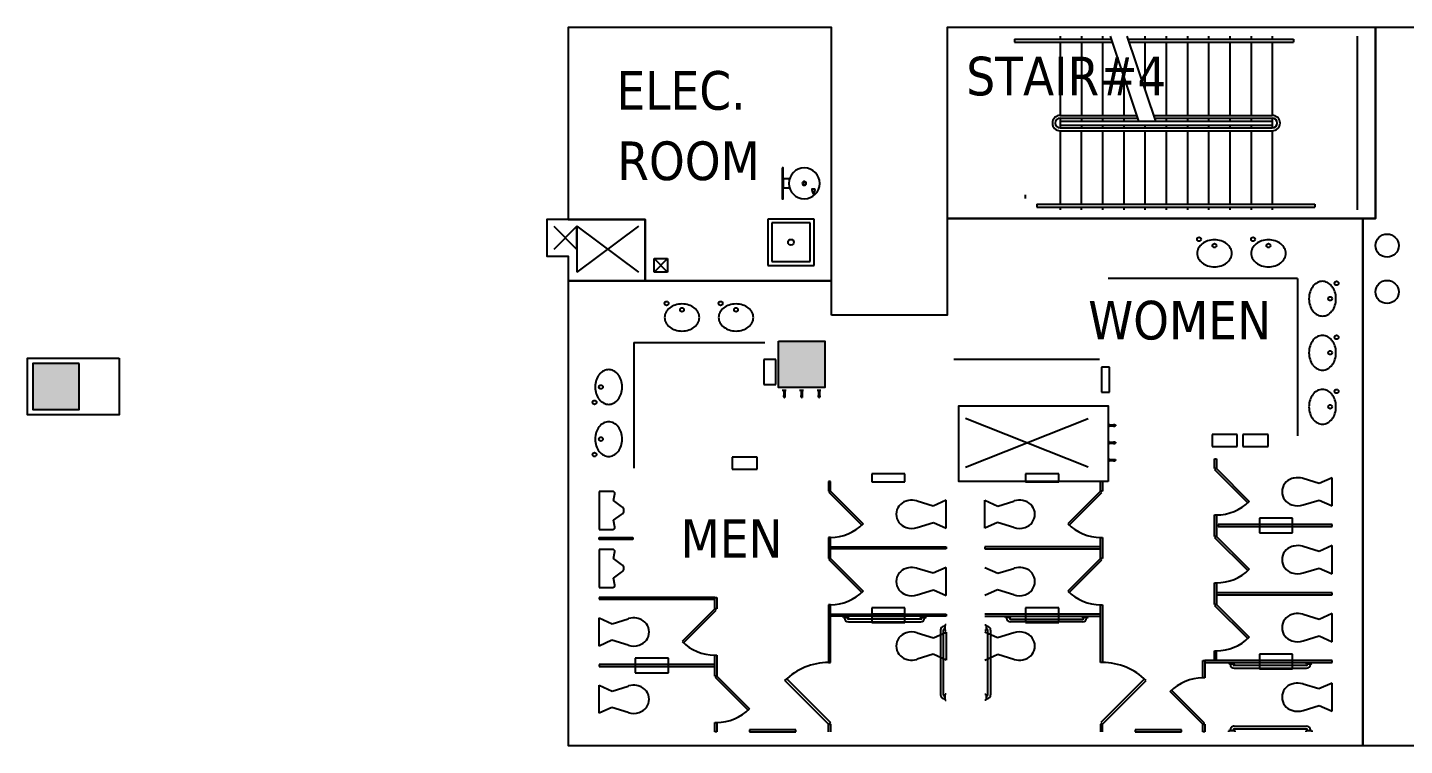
# Model space of a CAD drawing. Header units: inches. Extents: x -71 to 4528, y -885 to 4524.
# Drawn here: x 765 to 1479, y 594 to 966 of the extents above; entities that cross this region are included whole.
import ezdxf

# ---------------------------------------------------------------- set-up
doc = ezdxf.new("R2010")
doc.units = ezdxf.units.IN
doc.header["$LTSCALE"] = 96
doc.header["$MEASUREMENT"] = 0
for name, color, linetype in [('A-Anno-Bldg', 7, 'Continuous'), ('A-Bldg-Patt', 5, 'Continuous'), ('A-Cols-Bldg', 235, 'Continuous'), ('A-Flor-Case-Exst', 235, 'Continuous'), ('A-Flor-Eqpm', 94, 'Continuous'), ('A-Flor-Pfix-Exst', 43, 'Continuous'), ('A-Flor-Strs-Exst', 53, 'Continuous'), ('A-Wall-Exst', 3, 'Continuous')]:
    doc.layers.add(name, color=color, linetype=linetype)
doc.layers.add('Viewport', color=14, linetype='Continuous', plot=False)
doc.styles.add('Propidex', font='tahoma.ttf', dxfattribs={"height": 12})

# ---------------------------------------------------------------- blocks, each defined once
blk = doc.blocks.new('EWC2')
blk.add_lwpolyline([(0, -8), (0, 8), (0.38, 8), (0.38, -8)], close=True)
for points in [[(0.38, -2.31), (0.38, 2.31), (3.72, 2.31)], [(3.72, -2.31), (0.38, -2.31)]]:
    blk.add_lwpolyline(points)
blk.add_lwpolyline([(16.62, 4.75), (16.97, 3.15, -0.477483), (16.85, 3), (15.4, 3, -0.477483), (15.28, 3.15), (15.62, 4.75)], format="xyb")
for radius in [8, 1, 0.75]:
    blk.add_circle((11.38, 0), radius)
blk.add_arc((16.12, 4.75), 0.5, 0, 360)

msp = doc.modelspace()

# ---------------------------------------------------------------- hatches: boundary and pattern name
at = {"layer": 'A-Bldg-Patt'}
for points in [[(1154.5, 803.5), (1178.5, 803.5), (1178.5, 779.5), (1154.5, 779.5)], [(792, 792), (768, 792), (768, 768), (792, 768)]]:
    msp.add_hatch(color=256, dxfattribs=at).paths.add_polyline_path(points)

# ---------------------------------------------------------------- linework, layer by layer
for p, q in [((1037.99, 863), (1049.99, 851)), ((1049.99, 863), (1037.99, 851)), ((1049.99, 863), (1049.99, 839.25)), ((1081.99, 863), (1049.99, 839.25)), ((1049.99, 863), (1081.99, 839.25)), ((1049.99, 851), (1049.99, 863)), ((1089.99, 846.25), (1096.99, 846.25)), ((1089.99, 839.25), (1089.99, 846.25)), ((1096.99, 846.25), (1089.99, 839.25)), ((1089.99, 846.25), (1096.99, 839.25)), ((1096.99, 846.25), (1096.99, 839.25)), ((1096.99, 839.25), (1089.99, 839.25)), ((1314.99, 738.25), (1251.49, 763.5)), ((1251.49, 738.25), (1314.99, 763.5))]:
    msp.add_line(p, q, dxfattribs=at)
for centre in [(1470, 853), (1470, 829)]:
    msp.add_circle(centre, 6, dxfattribs=at)
at = {"layer": 'A-Cols-Bldg'}
for points in [[(1154.5, 803.5), (1178.5, 803.5), (1178.5, 779.5), (1154.5, 779.5)], [(792, 792), (768, 792), (768, 768), (792, 768)]]:
    msp.add_lwpolyline(points, close=True, dxfattribs=at)
at = {"layer": 'A-Flor-Case-Exst'}
for p, q in [((1423.49, 836), (1325.49, 836)), ((1423.49, 836), (1423.49, 754.5)), ((1079.49, 802.75), (1147.5, 802.75)), ((1079.49, 802.75), (1079.49, 737.75)), ((1320.99, 794), (1245.49, 794))]:
    msp.add_line(p, q, dxfattribs=at)
at = {"layer": 'A-Flor-Pfix-Exst'}
for p, q in [((1172.99, 866.75), (1148.99, 866.75)), ((1148.99, 866.75), (1148.99, 842.75)), ((1170.99, 864.75), (1150.99, 864.75)), ((1150.99, 864.75), (1150.99, 844.75)), ((1170.99, 844.75), (1170.99, 864.75)), ((1172.99, 842.75), (1172.99, 866.75)), ((1148.99, 842.75), (1172.99, 842.75)), ((1150.99, 844.75), (1170.99, 844.75)), ((1153.13, 794), (1146.94, 794)), ((1146.94, 794), (1146.94, 781)), ((1153.13, 781), (1153.13, 794)), ((1326.05, 790), (1321.87, 790)), ((1321.87, 790), (1321.87, 777)), ((1326.05, 777), (1326.05, 790)), ((1146.94, 781), (1153.13, 781)), ((1156.49, 777.88), (1156.49, 778)), ((1158.49, 777.88), (1158.49, 778)), ((1165.49, 777.88), (1165.49, 778)), ((1167.49, 777.88), (1167.49, 778)), ((1174.49, 777.88), (1174.49, 778)), ((1176.49, 777.88), (1176.49, 778)), ((1158.49, 777.88), (1156.49, 777.88)), ((1157.12, 775.25), (1157.24, 775.38)), ((1157.12, 775.25), (1157.12, 774.65)), ((1157.87, 775.25), (1157.12, 775.25)), ((1157.87, 774.65), (1157.12, 774.65)), ((1157.24, 777.88), (1157.24, 775.38)), ((1157.24, 774.65), (1157.24, 774.31)), ((1157.24, 774.31), (1157.3, 774.25)), ((1157.74, 774.31), (1157.24, 774.31)), ((1157.68, 774.25), (1157.3, 774.25)), ((1157.68, 774.25), (1157.74, 774.31)), ((1157.74, 777.88), (1157.74, 775.38)), ((1157.87, 775.25), (1157.74, 775.38)), ((1157.74, 774.65), (1157.74, 774.31)), ((1157.87, 775.25), (1157.87, 774.65)), ((1167.49, 777.88), (1165.49, 777.88)), ((1166.12, 775.25), (1166.24, 775.38)), ((1166.12, 775.25), (1166.12, 774.65)), ((1166.87, 775.25), (1166.12, 775.25)), ((1166.87, 774.65), (1166.12, 774.65)), ((1166.24, 777.88), (1166.24, 775.38)), ((1166.24, 774.65), (1166.24, 774.31)), ((1166.24, 774.31), (1166.3, 774.25)), ((1166.74, 774.31), (1166.24, 774.31)), ((1166.68, 774.25), (1166.3, 774.25)), ((1166.68, 774.25), (1166.74, 774.31)), ((1166.74, 777.88), (1166.74, 775.38)), ((1166.87, 775.25), (1166.74, 775.38)), ((1166.74, 774.65), (1166.74, 774.31)), ((1166.87, 775.25), (1166.87, 774.65)), ((1176.49, 777.88), (1174.49, 777.88)), ((1175.12, 775.25), (1175.24, 775.38)), ((1175.12, 775.25), (1175.12, 774.65)), ((1175.87, 775.25), (1175.12, 775.25)), ((1175.87, 774.65), (1175.12, 774.65)), ((1175.24, 777.88), (1175.24, 775.38)), ((1175.24, 774.65), (1175.24, 774.31)), ((1175.24, 774.31), (1175.3, 774.25)), ((1175.74, 774.31), (1175.24, 774.31)), ((1175.68, 774.25), (1175.3, 774.25)), ((1175.68, 774.25), (1175.74, 774.31)), ((1175.74, 777.88), (1175.74, 775.38)), ((1175.87, 775.25), (1175.74, 775.38)), ((1175.74, 774.65), (1175.74, 774.31)), ((1175.87, 775.25), (1175.87, 774.65)), ((1321.87, 777), (1326.05, 777)), ((1325.62, 760.88), (1325.49, 760.88)), ((1325.62, 758.88), (1325.49, 758.88)), ((1325.62, 760.88), (1325.62, 758.88)), ((1325.62, 760.12), (1328.12, 760.12)), ((1325.62, 759.62), (1328.12, 759.62)), ((1328.24, 760.25), (1328.12, 760.12)), ((1328.24, 759.5), (1328.12, 759.62)), ((1328.24, 760.25), (1328.85, 760.25)), ((1328.24, 760.25), (1328.24, 759.5)), ((1328.24, 759.5), (1328.85, 759.5)), ((1328.85, 760.25), (1328.85, 759.5)), ((1328.85, 760.12), (1329.18, 760.12)), ((1328.85, 759.62), (1329.18, 759.62)), ((1329.24, 760.06), (1329.18, 760.12)), ((1329.18, 760.12), (1329.18, 759.62)), ((1329.18, 759.62), (1329.24, 759.69)), ((1329.24, 760.06), (1329.24, 759.69)), ((1325.62, 751.88), (1325.49, 751.88)), ((1325.62, 749.88), (1325.49, 749.88)), ((1325.62, 751.88), (1325.62, 749.88)), ((1325.62, 751.12), (1328.12, 751.12)), ((1325.62, 750.62), (1328.12, 750.62)), ((1328.24, 751.25), (1328.12, 751.12)), ((1328.24, 750.5), (1328.12, 750.62)), ((1328.24, 751.25), (1328.85, 751.25)), ((1328.24, 751.25), (1328.24, 750.5)), ((1328.24, 750.5), (1328.85, 750.5)), ((1328.85, 751.25), (1328.85, 750.5)), ((1328.85, 751.12), (1329.18, 751.12)), ((1328.85, 750.62), (1329.18, 750.62)), ((1329.24, 751.06), (1329.18, 751.12)), ((1329.18, 751.12), (1329.18, 750.62)), ((1329.18, 750.62), (1329.24, 750.69)), ((1329.24, 751.06), (1329.24, 750.69)), ((1379.28, 755.06), (1379.28, 748.88)), ((1392.28, 755.06), (1379.28, 755.06)), ((1392.28, 748.88), (1392.28, 755.06)), ((1395.28, 755.06), (1395.28, 748.88)), ((1408.28, 755.06), (1395.28, 755.06)), ((1408.28, 748.88), (1408.28, 755.06)), ((1130.49, 743.31), (1130.49, 737.12)), ((1143.49, 743.31), (1130.49, 743.31)), ((1143.49, 737.12), (1143.49, 743.31)), ((1325.62, 742.88), (1325.49, 742.88)), ((1325.62, 742.88), (1325.62, 740.88)), ((1379.28, 748.88), (1392.28, 748.88)), ((1380.49, 737.46), (1380.49, 742.5)), ((1380.49, 742.5), (1381.49, 742.5)), ((1381.49, 742.5), (1381.49, 737.46)), ((1395.28, 748.88), (1408.28, 748.88)), ((1130.49, 737.12), (1143.49, 737.12)), ((1325.62, 740.88), (1325.49, 740.88)), ((1325.62, 742.12), (1328.12, 742.12)), ((1325.62, 741.62), (1328.12, 741.62)), ((1328.24, 742.25), (1328.12, 742.12)), ((1328.24, 741.5), (1328.12, 741.62)), ((1328.24, 742.25), (1328.85, 742.25)), ((1328.24, 742.25), (1328.24, 741.5)), ((1328.24, 741.5), (1328.85, 741.5)), ((1328.85, 742.25), (1328.85, 741.5)), ((1328.85, 742.12), (1329.18, 742.12)), ((1328.85, 741.62), (1329.18, 741.62)), ((1329.24, 742.06), (1329.18, 742.12)), ((1329.18, 742.12), (1329.18, 741.62)), ((1329.18, 741.62), (1329.24, 741.69)), ((1329.24, 742.06), (1329.24, 741.69)), ((1381.49, 737.46), (1380.49, 737.46)), ((1380.78, 736.75), (1381.49, 737.46)), ((1397.75, 719.78), (1380.78, 736.75)), ((1381.49, 737.46), (1398.46, 720.49)), ((1181.49, 730.75), (1180.49, 730.75)), ((1180.49, 730.75), (1180.49, 725.81)), ((1181.49, 725.81), (1181.49, 730.75)), ((1220.01, 734.69), (1202.82, 734.69)), ((1202.82, 734.69), (1202.82, 730.56)), ((1202.82, 730.56), (1220.01, 730.56)), ((1220.01, 730.56), (1220.01, 734.69)), ((1299.79, 734.69), (1282.6, 734.69)), ((1282.6, 734.69), (1282.6, 730.56)), ((1282.6, 730.56), (1299.79, 730.56)), ((1299.79, 730.56), (1299.79, 734.69)), ((1321.49, 725.81), (1321.49, 730.75)), ((1322.49, 730.75), (1322.49, 725.81)), ((1434.7, 729.72), (1426.47, 732.3)), ((1441.49, 732.75), (1434.7, 729.72)), ((1441.49, 718.19), (1441.49, 732.75)), ((1068.57, 725.61), (1061.48, 725.61)), ((1061.48, 725.61), (1061.48, 705.92)), ((1068.99, 720.87), (1069.75, 724.42)), ((1180.49, 725.81), (1181.49, 725.81)), ((1180.78, 725.11), (1181.49, 725.81)), ((1197.76, 708.13), (1180.78, 725.11)), ((1181.49, 725.81), (1198.46, 708.84)), ((1241.49, 721.09), (1234.7, 718.07)), ((1241.49, 706.53), (1241.49, 721.09)), ((1261.49, 706.53), (1261.49, 721.09)), ((1261.49, 721.09), (1268.29, 718.07)), ((1321.49, 725.81), (1304.52, 708.84)), ((1305.23, 708.13), (1322.2, 725.11)), ((1322.49, 725.81), (1321.49, 725.81)), ((1322.2, 725.11), (1321.49, 725.81)), ((1426.47, 718.64), (1434.85, 721.15)), ((1434.85, 721.15), (1441.49, 718.19)), ((1073.08, 717.81), (1068.99, 720.87)), ((1234.7, 718.07), (1226.47, 720.64)), ((1268.29, 718.07), (1276.52, 720.64)), ((1398.46, 720.49), (1397.75, 719.78)), ((1068.99, 710.66), (1073.08, 713.72)), ((1069.75, 707.1), (1068.99, 710.66)), ((1198.46, 708.84), (1197.76, 708.13)), ((1226.47, 706.98), (1234.85, 709.49)), ((1234.85, 709.49), (1241.49, 706.53)), ((1268.13, 709.49), (1261.49, 706.53)), ((1276.52, 706.98), (1268.13, 709.49)), ((1304.52, 708.84), (1305.23, 708.13)), ((1380.49, 702.25), (1380.49, 713.46)), ((1380.49, 713.46), (1381.49, 713.46)), ((1381.49, 713.46), (1381.49, 702.25)), ((1441.49, 708.42), (1382.49, 708.42)), ((1382.49, 708.42), (1382.49, 707.42)), ((1382.49, 707.42), (1441.49, 707.42)), ((1421, 711.73), (1403.81, 711.73)), ((1403.81, 711.73), (1403.81, 707.42)), ((1421, 708.42), (1403.81, 708.42)), ((1403.81, 708.42), (1403.81, 704.1)), ((1403.81, 707.42), (1421, 707.42)), ((1421, 707.42), (1421, 711.73)), ((1421, 704.1), (1421, 708.42)), ((1441.49, 707.42), (1441.49, 708.42)), ((1061.48, 705.92), (1068.57, 705.92)), ((1061.49, 700.75), (1061.49, 701.75)), ((1061.49, 701.75), (1078.99, 701.75)), ((1078.99, 700.75), (1061.49, 700.75)), ((1078.99, 701.75), (1078.99, 700.75)), ((1181.49, 701.81), (1180.49, 701.81)), ((1180.49, 701.81), (1180.49, 690.94)), ((1181.49, 690.94), (1181.49, 701.81)), ((1321.49, 690.94), (1321.49, 701.81)), ((1321.49, 701.81), (1322.49, 701.81)), ((1322.49, 701.81), (1322.49, 690.94)), ((1381.49, 702.25), (1380.49, 702.25)), ((1380.78, 701.54), (1381.49, 702.25)), ((1397.75, 684.57), (1380.78, 701.54)), ((1381.49, 702.25), (1398.46, 685.28)), ((1403.81, 704.1), (1421, 704.1)), ((1068.57, 695.61), (1061.48, 695.61)), ((1061.48, 695.61), (1061.48, 675.92)), ((1068.99, 690.87), (1069.75, 694.42)), ((1181.49, 695.88), (1181.49, 696.88)), ((1181.49, 696.88), (1241.49, 696.88)), ((1241.49, 695.88), (1181.49, 695.88)), ((1241.49, 696.88), (1241.49, 695.88)), ((1261.49, 696.88), (1261.49, 695.88)), ((1321.49, 696.88), (1261.49, 696.88)), ((1261.49, 695.88), (1321.49, 695.88)), ((1321.49, 695.88), (1321.49, 696.88)), ((1434.7, 694.5), (1426.47, 697.08)), ((1441.49, 697.53), (1434.7, 694.5)), ((1441.49, 682.97), (1441.49, 697.53)), ((1073.08, 687.81), (1068.99, 690.87)), ((1180.49, 690.94), (1181.49, 690.94)), ((1180.78, 690.23), (1181.49, 690.94)), ((1197.76, 673.26), (1180.78, 690.23)), ((1181.49, 690.94), (1198.46, 673.97)), ((1234.7, 683.19), (1226.47, 685.77)), ((1241.49, 686.22), (1234.7, 683.19)), ((1241.49, 671.66), (1241.49, 686.22)), ((1261.49, 686.22), (1268.29, 683.19)), ((1268.29, 683.19), (1276.52, 685.77)), ((1321.49, 690.94), (1304.52, 673.97)), ((1305.23, 673.26), (1322.2, 690.23)), ((1322.2, 690.23), (1321.49, 690.94)), ((1322.49, 690.94), (1321.49, 690.94)), ((1398.46, 685.28), (1397.75, 684.57)), ((1426.47, 683.42), (1434.85, 685.93)), ((1434.85, 685.93), (1441.49, 682.97)), ((1068.99, 680.66), (1073.08, 683.72)), ((1069.75, 677.1), (1068.99, 680.66)), ((1380.49, 667.04), (1380.49, 678.25)), ((1380.49, 678.25), (1381.49, 678.25)), ((1381.49, 678.25), (1381.49, 667.04)), ((1061.48, 675.92), (1068.57, 675.92)), ((1198.46, 673.97), (1197.76, 673.26)), ((1226.47, 672.11), (1234.85, 674.61)), ((1234.85, 674.61), (1241.49, 671.66)), ((1268.13, 674.61), (1261.49, 671.66)), ((1276.52, 672.11), (1268.13, 674.61)), ((1304.52, 673.97), (1305.23, 673.26)), ((1441.49, 673.08), (1381.49, 673.08)), ((1381.49, 673.08), (1381.49, 672.08)), ((1381.49, 672.08), (1441.49, 672.08)), ((1441.49, 672.08), (1441.49, 673.08)), ((1121.49, 670.75), (1061.49, 670.75)), ((1061.49, 670.75), (1061.49, 669.75)), ((1061.49, 669.75), (1121.49, 669.75)), ((1121.49, 664.81), (1104.52, 647.84)), ((1105.23, 647.13), (1122.2, 664.11)), ((1121.49, 669.75), (1121.49, 670.75)), ((1121.49, 664.81), (1121.49, 670.75)), ((1121.49, 670.75), (1122.49, 670.75)), ((1122.2, 664.11), (1121.49, 664.81)), ((1122.49, 664.81), (1121.49, 664.81)), ((1122.49, 670.75), (1122.49, 664.81)), ((1181.49, 666.94), (1180.49, 666.94)), ((1180.49, 666.94), (1180.49, 636.99)), ((1181.49, 636.99), (1181.49, 666.94)), ((1220.01, 665.31), (1202.82, 665.31)), ((1202.82, 665.31), (1202.82, 661)), ((1220.01, 661), (1220.01, 665.31)), ((1299.79, 665.31), (1282.6, 665.31)), ((1282.6, 665.31), (1282.6, 661)), ((1299.79, 661), (1299.79, 665.31)), ((1321.49, 636.99), (1321.49, 666.94)), ((1321.49, 666.94), (1322.49, 666.94)), ((1322.49, 666.94), (1322.49, 636.99)), ((1381.49, 667.04), (1380.49, 667.04)), ((1380.78, 666.33), (1381.49, 667.04)), ((1397.75, 649.36), (1380.78, 666.33)), ((1381.49, 667.04), (1398.46, 650.07)), ((1061.49, 645.53), (1061.49, 660.09)), ((1061.49, 660.09), (1068.29, 657.07)), ((1068.29, 657.07), (1076.52, 659.64)), ((1181.49, 661), (1181.49, 662)), ((1181.49, 662), (1241.49, 662)), ((1241.49, 661), (1181.49, 661)), ((1187.99, 661), (1187.99, 660.5)), ((1188.24, 660.25), (1187.99, 660.5)), ((1188.24, 660.25), (1190.74, 660.25)), ((1188.74, 660.25), (1188.74, 660)), ((1190.24, 660), (1190.24, 660.25)), ((1190.74, 660.25), (1190.99, 660.5)), ((1228.24, 659.5), (1190.74, 659.5)), ((1190.74, 658), (1228.24, 658)), ((1190.99, 660.5), (1190.99, 661)), ((1220.01, 662), (1202.82, 662)), ((1202.82, 662), (1202.82, 657.69)), ((1202.82, 661), (1220.01, 661)), ((1202.82, 657.69), (1220.01, 657.69)), ((1220.01, 657.69), (1220.01, 662)), ((1227.99, 661), (1227.99, 660.5)), ((1228.24, 660.25), (1227.99, 660.5)), ((1228.24, 660.25), (1230.74, 660.25)), ((1228.74, 660.25), (1228.74, 660)), ((1230.24, 660), (1230.24, 660.25)), ((1230.74, 660.25), (1230.99, 660.5)), ((1230.99, 660.5), (1230.99, 661)), ((1241.49, 662), (1241.49, 661)), ((1321.49, 662), (1261.49, 662)), ((1261.49, 661), (1321.49, 661)), ((1271.99, 660.5), (1271.99, 661)), ((1272.24, 660.25), (1271.99, 660.5)), ((1274.74, 660.25), (1272.24, 660.25)), ((1272.74, 660), (1272.74, 660.25)), ((1274.24, 660.25), (1274.24, 660)), ((1274.74, 660.25), (1274.99, 660.5)), ((1274.74, 659.5), (1312.24, 659.5)), ((1312.24, 658), (1274.74, 658)), ((1274.99, 661), (1274.99, 660.5)), ((1299.79, 662), (1282.6, 662)), ((1282.6, 662), (1282.6, 657.69)), ((1282.6, 661), (1299.79, 661)), ((1282.6, 657.69), (1299.79, 657.69)), ((1299.79, 657.69), (1299.79, 662)), ((1311.99, 660.5), (1311.99, 661)), ((1312.24, 660.25), (1311.99, 660.5)), ((1314.74, 660.25), (1312.24, 660.25)), ((1312.74, 660), (1312.74, 660.25)), ((1314.24, 660.25), (1314.24, 660)), ((1314.74, 660.25), (1314.99, 660.5)), ((1314.99, 661), (1314.99, 660.5)), ((1321.49, 661), (1321.49, 662)), ((1434.7, 659.31), (1426.47, 661.88)), ((1441.49, 662.33), (1434.7, 659.31)), ((1441.49, 647.77), (1441.49, 662.33)), ((1226.47, 652.32), (1234.85, 649.81)), ((1234.85, 649.81), (1241.49, 652.77)), ((1238.49, 653.75), (1238.49, 620.25)), ((1239.99, 620.25), (1239.99, 653.75)), ((1240.74, 655.75), (1240.49, 655.75)), ((1240.49, 654.25), (1240.74, 654.25)), ((1240.74, 656.25), (1240.99, 656.5)), ((1240.74, 656.25), (1240.74, 653.75)), ((1240.74, 653.75), (1240.99, 653.5)), ((1241.49, 656.5), (1240.99, 656.5)), ((1240.99, 653.5), (1241.49, 653.5)), ((1241.49, 652.77), (1241.49, 638.21)), ((1261.49, 656.5), (1261.99, 656.5)), ((1261.99, 653.5), (1261.49, 653.5)), ((1268.13, 649.81), (1261.49, 652.77)), ((1262.24, 656.25), (1261.99, 656.5)), ((1262.24, 653.75), (1261.99, 653.5)), ((1262.24, 656.25), (1262.24, 653.75)), ((1262.24, 655.75), (1262.49, 655.75)), ((1262.49, 654.25), (1262.24, 654.25)), ((1262.99, 620.25), (1262.99, 653.75)), ((1264.49, 653.75), (1264.49, 620.25)), ((1276.52, 652.32), (1268.13, 649.81)), ((1398.46, 650.07), (1397.75, 649.36)), ((1426.47, 648.22), (1434.85, 650.73)), ((1434.85, 650.73), (1441.49, 647.77)), ((1068.14, 648.49), (1061.49, 645.53)), ((1076.52, 645.98), (1068.14, 648.49)), ((1104.52, 647.84), (1105.23, 647.13)), ((1380.48, 638), (1380.48, 643.04)), ((1380.48, 643.04), (1381.48, 643.04)), ((1381.48, 643.04), (1381.48, 638)), ((1121.49, 635.88), (1061.49, 635.88)), ((1061.49, 635.88), (1061.49, 634.88)), ((1097.48, 639.19), (1080.3, 639.19)), ((1080.3, 639.19), (1080.3, 634.88)), ((1097.48, 635.88), (1080.3, 635.88)), ((1080.3, 635.88), (1080.3, 631.56)), ((1097.48, 634.88), (1097.48, 639.19)), ((1097.48, 631.56), (1097.48, 635.88)), ((1121.49, 629.94), (1121.49, 640.81)), ((1121.49, 640.81), (1122.49, 640.81)), ((1121.49, 634.88), (1121.49, 635.88)), ((1122.49, 640.81), (1122.49, 629.94)), ((1180.49, 636.99), (1181.49, 636.99)), ((1234.7, 641.23), (1226.47, 638.66)), ((1241.49, 638.21), (1234.7, 641.23)), ((1261.49, 638.21), (1268.29, 641.23)), ((1268.29, 641.23), (1276.52, 638.66)), ((1322.49, 636.99), (1321.49, 636.99)), ((1374.5, 629), (1374.5, 638)), ((1374.5, 638), (1375.5, 638)), ((1441.49, 638), (1375.5, 638)), ((1375.5, 638), (1375.5, 637)), ((1375.5, 638), (1375.5, 629)), ((1375.5, 637), (1441.49, 637)), ((1381.48, 638), (1380.48, 638)), ((1387.99, 637), (1387.99, 636.5)), ((1388.24, 636.25), (1387.99, 636.5)), ((1388.24, 636.25), (1390.74, 636.25)), ((1388.74, 636.25), (1388.74, 636)), ((1390.24, 636), (1390.24, 636.25)), ((1390.74, 636.25), (1390.99, 636.5)), ((1428.24, 635.5), (1390.74, 635.5)), ((1390.99, 636.5), (1390.99, 637)), ((1421, 641.31), (1403.81, 641.31)), ((1403.81, 641.31), (1403.81, 637)), ((1421, 638), (1403.81, 638)), ((1403.81, 638), (1403.81, 633.69)), ((1403.81, 637), (1421, 637)), ((1421, 637), (1421, 641.31)), ((1421, 633.69), (1421, 638)), ((1427.99, 637), (1427.99, 636.5)), ((1428.24, 636.25), (1427.99, 636.5)), ((1428.24, 636.25), (1430.74, 636.25)), ((1428.74, 636.25), (1428.74, 636)), ((1430.24, 636), (1430.24, 636.25)), ((1430.74, 636.25), (1430.99, 636.5)), ((1430.99, 636.5), (1430.99, 637)), ((1441.49, 637), (1441.49, 638)), ((1061.49, 634.88), (1121.49, 634.88)), ((1080.3, 634.88), (1097.48, 634.88)), ((1080.3, 631.56), (1097.48, 631.56)), ((1122.49, 629.94), (1121.49, 629.94)), ((1121.78, 629.23), (1122.49, 629.94)), ((1138.76, 612.26), (1121.78, 629.23)), ((1122.49, 629.94), (1139.46, 612.97)), ((1157.86, 627.62), (1158.81, 628.56)), ((1158.81, 628.56), (1181.43, 605.93)), ((1344.18, 628.56), (1321.55, 605.93)), ((1375.5, 629), (1374.5, 629)), ((1390.74, 634), (1428.24, 634)), ((1403.81, 633.69), (1421, 633.69)), ((1061.49, 610.66), (1061.49, 625.22)), ((1061.49, 625.22), (1068.29, 622.19)), ((1068.29, 622.19), (1076.52, 624.77)), ((1180.49, 604.99), (1157.86, 627.62)), ((1322.49, 604.99), (1345.12, 627.62)), ((1357.52, 621.97), (1358.23, 622.68)), ((1374.49, 605), (1357.52, 621.97)), ((1358.23, 622.68), (1375.2, 605.71)), ((1434.69, 623.27), (1426.46, 625.84)), ((1441.49, 626.29), (1434.69, 623.27)), ((1441.49, 611.73), (1441.49, 626.29)), ((1240.74, 619.75), (1240.49, 619.75)), ((1240.49, 618.25), (1240.74, 618.25)), ((1240.74, 620.25), (1240.99, 620.5)), ((1240.74, 620.25), (1240.74, 617.75)), ((1240.74, 617.75), (1240.99, 617.5)), ((1241.49, 620.5), (1240.99, 620.5)), ((1240.99, 617.5), (1241.49, 617.5)), ((1261.49, 620.5), (1261.99, 620.5)), ((1261.99, 617.5), (1261.49, 617.5)), ((1262.24, 620.25), (1261.99, 620.5)), ((1262.24, 617.75), (1261.99, 617.5)), ((1262.24, 620.25), (1262.24, 617.75)), ((1262.24, 619.75), (1262.49, 619.75)), ((1262.49, 618.25), (1262.24, 618.25)), ((1426.46, 612.18), (1434.85, 614.69)), ((1434.85, 614.69), (1441.49, 611.73)), ((1068.14, 613.61), (1061.49, 610.66)), ((1076.52, 611.11), (1068.14, 613.61)), ((1121.49, 601), (1121.49, 605.94)), ((1121.49, 605.94), (1122.49, 605.94)), ((1122.49, 601), (1121.49, 601)), ((1122.49, 605.94), (1122.49, 601)), ((1163.49, 602.06), (1139.49, 602.06)), ((1139.49, 602.06), (1139.49, 601)), ((1139.49, 601), (1163.49, 601)), ((1163.49, 601), (1163.49, 602.06)), ((1181.43, 605.93), (1180.49, 604.99)), ((1180.49, 604.99), (1181.49, 604.99)), ((1180.49, 601), (1180.49, 604.99)), ((1181.49, 604.99), (1181.49, 601)), ((1322.49, 604.99), (1321.49, 604.99)), ((1321.49, 604.99), (1321.49, 601)), ((1321.55, 605.93), (1322.49, 604.99)), ((1322.49, 601), (1322.49, 604.99)), ((1363.49, 602.06), (1339.49, 602.06)), ((1339.49, 602.06), (1339.49, 601)), ((1339.49, 601), (1363.49, 601)), ((1363.49, 601), (1363.49, 602.06)), ((1375.2, 605.71), (1374.49, 605)), ((1374.49, 601), (1374.49, 605)), ((1374.49, 605), (1375.49, 605)), ((1375.49, 601), (1374.49, 601)), ((1375.49, 605), (1375.49, 601)), ((1388.24, 601.75), (1387.99, 601.5)), ((1387.99, 601), (1387.99, 601.5)), ((1388.24, 601.75), (1390.74, 601.75)), ((1388.74, 601.75), (1388.74, 602)), ((1390.24, 602), (1390.24, 601.75)), ((1390.74, 604), (1428.24, 604)), ((1428.24, 602.5), (1390.74, 602.5)), ((1390.74, 601.75), (1390.99, 601.5)), ((1390.99, 601.5), (1390.99, 601)), ((1428.24, 601.75), (1427.99, 601.5)), ((1427.99, 601), (1427.99, 601.5)), ((1428.24, 601.75), (1430.74, 601.75)), ((1428.74, 601.75), (1428.74, 602)), ((1430.24, 602), (1430.24, 601.75)), ((1430.74, 601.75), (1430.99, 601.5)), ((1430.99, 601.5), (1430.99, 601))]:
    msp.add_line(p, q, dxfattribs=at)
for centre, radius in [((1372.51, 856.33), 1.03), ((1400.51, 856.33), 1.03), ((1160.99, 854.75), 1.5), ((1380.49, 853.02), 1), ((1408.49, 853.02), 1), ((1443.82, 833.49), 1.03), ((1096.51, 823.08), 1.03), ((1124.51, 823.08), 1.03), ((1440.51, 825.5), 1), ((1104.5, 819.77), 1), ((1132.5, 819.77), 1), ((1443.82, 805.49), 1.03), ((1440.51, 797.5), 1), ((1062.47, 779.75), 1), ((1443.82, 777.49), 1.03), ((1059.16, 771.76), 1.03), ((1440.51, 769.5), 1), ((1062.47, 752.75), 1), ((1059.16, 744.76), 1.03)]:
    msp.add_circle(centre, radius, dxfattribs=at)
for centre, radius, start, end in [((1376.99, 849), 5.5, 151.95729, 179.99063), ((1378.68, 848.1), 7.41, 127.89094, 151.97428), ((1379.77, 846.69), 9.2, 107.84801, 127.86468), ((1380.49, 844.46), 11.54, 90.00295, 107.85295), ((1380.49, 844.46), 11.54, 72.14706, 89.99706), ((1381.21, 846.69), 9.2, 52.13533, 72.152), ((1382.3, 848.1), 7.41, 28.02573, 52.10907), ((1383.99, 849), 5.5, 0.00939, 28.04272), ((1404.99, 849), 5.5, 151.95729, 179.99063), ((1406.68, 848.1), 7.41, 127.89094, 151.97428), ((1407.77, 846.69), 9.2, 107.84801, 127.86468), ((1408.49, 844.46), 11.54, 90.00295, 107.85295), ((1408.49, 844.46), 11.54, 72.14706, 89.99706), ((1409.21, 846.69), 9.2, 52.13533, 72.152), ((1410.3, 848.1), 7.41, 28.02573, 52.10907), ((1411.99, 849), 5.5, 0.00939, 28.04272), ((1376.99, 849), 5.5, 180.00939, 208.04273), ((1378.68, 849.9), 7.41, 208.03739, 232.12072), ((1379.78, 851.31), 9.2, 232.11987, 252.13654), ((1380.49, 853.54), 11.54, 252.14707, 269.99707), ((1380.49, 853.54), 11.54, 270.00295, 287.85295), ((1381.21, 851.31), 9.2, 287.86348, 307.88015), ((1382.31, 849.9), 7.41, 307.8793, 331.96263), ((1383.99, 849), 5.5, 331.95729, 359.99063), ((1404.99, 849), 5.5, 180.00939, 208.04273), ((1406.68, 849.9), 7.41, 208.03739, 232.12072), ((1407.78, 851.31), 9.2, 232.11987, 252.13654), ((1408.49, 853.54), 11.54, 252.14707, 269.99707), ((1408.49, 853.54), 11.54, 270.00295, 287.85295), ((1409.21, 851.31), 9.2, 287.86348, 307.88015), ((1410.31, 849.9), 7.41, 307.8793, 331.96263), ((1411.99, 849), 5.5, 331.95729, 359.99063), ((1441.03, 825.5), 11.54, 162.14707, 179.99707), ((1438.8, 826.21), 9.2, 142.11988, 162.13654), ((1437.39, 827.32), 7.41, 118.03738, 142.12072), ((1436.49, 829), 5.5, 90.00939, 118.04272), ((1436.49, 829), 5.5, 61.95729, 89.99062), ((1435.59, 827.31), 7.41, 37.89095, 61.97428), ((1434.18, 826.22), 9.2, 17.848, 37.86467), ((1431.95, 825.5), 11.54, 0.00295, 17.85295), ((1103.78, 813.44), 9.2, 107.848, 127.86467), ((1104.5, 811.21), 11.54, 90.00294, 107.85294), ((1104.5, 811.21), 11.54, 72.14706, 89.99706), ((1105.22, 813.44), 9.2, 52.13533, 72.152), ((1131.78, 813.44), 9.2, 107.848, 127.86467), ((1132.5, 811.21), 11.54, 90.00294, 107.85294), ((1132.5, 811.21), 11.54, 72.14706, 89.99706), ((1133.22, 813.44), 9.2, 52.13533, 72.152), ((1441.03, 825.5), 11.54, 180.00295, 197.85295), ((1438.8, 824.79), 9.2, 197.86348, 217.88015), ((1434.18, 824.78), 9.2, 322.13534, 342.15201), ((1431.95, 825.5), 11.54, 342.14707, 359.99707), ((1101, 815.75), 5.5, 151.95728, 179.99062), ((1101, 815.75), 5.5, 180.00939, 208.04272), ((1102.69, 814.85), 7.41, 127.89094, 151.97427), ((1106.31, 814.85), 7.41, 28.02573, 52.10906), ((1108, 815.75), 5.5, 0.00938, 28.04272), ((1108, 815.75), 5.5, 331.95729, 359.99063), ((1129, 815.75), 5.5, 151.95728, 179.99062), ((1129, 815.75), 5.5, 180.00939, 208.04272), ((1130.69, 814.85), 7.41, 127.89094, 151.97427), ((1134.31, 814.85), 7.41, 28.02573, 52.10906), ((1136, 815.75), 5.5, 0.00938, 28.04272), ((1136, 815.75), 5.5, 331.95729, 359.99063), ((1437.39, 823.68), 7.41, 217.8793, 241.96263), ((1436.49, 822), 5.5, 241.95729, 269.99062), ((1436.49, 822), 5.5, 270.0094, 298.04273), ((1435.59, 823.69), 7.41, 298.02574, 322.10907), ((1102.69, 816.65), 7.41, 208.03739, 232.12072), ((1103.79, 818.06), 9.2, 232.11987, 252.13654), ((1104.5, 820.29), 11.54, 252.14706, 269.99706), ((1104.5, 820.29), 11.54, 270.00295, 287.85295), ((1105.22, 818.06), 9.2, 287.86347, 307.88014), ((1106.32, 816.65), 7.41, 307.8793, 331.96264), ((1130.69, 816.65), 7.41, 208.03739, 232.12072), ((1131.79, 818.06), 9.2, 232.11987, 252.13654), ((1132.5, 820.29), 11.54, 252.14706, 269.99706), ((1132.5, 820.29), 11.54, 270.00295, 287.85295), ((1133.22, 818.06), 9.2, 287.86347, 307.88014), ((1134.32, 816.65), 7.41, 307.8793, 331.96264), ((1441.03, 797.5), 11.54, 162.14707, 179.99707), ((1438.8, 798.21), 9.2, 142.11988, 162.13654), ((1437.39, 799.32), 7.41, 118.03738, 142.12072), ((1436.49, 801), 5.5, 90.00939, 118.04272), ((1436.49, 801), 5.5, 61.95729, 89.99062), ((1435.59, 799.31), 7.41, 37.89095, 61.97428), ((1434.18, 798.22), 9.2, 17.848, 37.86467), ((1431.95, 797.5), 11.54, 0.00295, 17.85295), ((1441.03, 797.5), 11.54, 180.00295, 197.85295), ((1438.8, 796.79), 9.2, 197.86348, 217.88015), ((1434.18, 796.78), 9.2, 322.13534, 342.15201), ((1431.95, 797.5), 11.54, 342.14707, 359.99707), ((1068.8, 780.47), 9.2, 142.13533, 162.152), ((1067.39, 781.56), 7.41, 118.02573, 142.10906), ((1066.49, 783.25), 5.5, 90.00939, 118.04272), ((1066.49, 783.25), 5.5, 61.95728, 89.99061), ((1065.59, 781.57), 7.41, 37.87929, 61.96262), ((1064.18, 780.46), 9.2, 17.86347, 37.88014), ((1437.39, 795.68), 7.41, 217.8793, 241.96263), ((1436.49, 794), 5.5, 241.95729, 269.99062), ((1436.49, 794), 5.5, 270.0094, 298.04273), ((1435.59, 795.69), 7.41, 298.02574, 322.10907), ((1071.03, 779.75), 11.54, 162.14706, 179.99706), ((1071.03, 779.75), 11.54, 180.00295, 197.85295), ((1061.95, 779.75), 11.54, 0.00294, 17.85294), ((1061.95, 779.75), 11.54, 342.14707, 359.99707), ((1436.49, 773), 5.5, 90.00939, 118.04272), ((1436.49, 773), 5.5, 61.95729, 89.99062), ((1068.8, 779.03), 9.2, 197.848, 217.86467), ((1067.39, 777.94), 7.41, 217.89095, 241.97428), ((1066.49, 776.25), 5.5, 241.95729, 269.99062), ((1066.49, 776.25), 5.5, 270.00939, 298.04272), ((1065.59, 777.93), 7.41, 298.03738, 322.12072), ((1064.18, 779.04), 9.2, 322.11988, 342.13654), ((1441.03, 769.5), 11.54, 162.14707, 179.99707), ((1438.8, 770.21), 9.2, 142.11988, 162.13654), ((1437.39, 771.32), 7.41, 118.03738, 142.12072), ((1435.59, 771.31), 7.41, 37.89095, 61.97428), ((1434.18, 770.22), 9.2, 17.848, 37.86467), ((1431.95, 769.5), 11.54, 0.00295, 17.85295), ((1441.03, 769.5), 11.54, 180.00295, 197.85295), ((1438.8, 768.79), 9.2, 197.86348, 217.88015), ((1434.18, 768.78), 9.2, 322.13534, 342.15201), ((1431.95, 769.5), 11.54, 342.14707, 359.99707), ((1068.8, 753.47), 9.2, 142.13533, 162.152), ((1067.39, 754.56), 7.41, 118.02573, 142.10906), ((1066.49, 756.25), 5.5, 90.00939, 118.04272), ((1066.49, 756.25), 5.5, 61.95728, 89.99061), ((1065.59, 754.57), 7.41, 37.87929, 61.96262), ((1064.18, 753.46), 9.2, 17.86347, 37.88014), ((1437.39, 767.68), 7.41, 217.8793, 241.96263), ((1436.49, 766), 5.5, 241.95729, 269.99062), ((1436.49, 766), 5.5, 270.0094, 298.04273), ((1435.59, 767.69), 7.41, 298.02574, 322.10907), ((1071.03, 752.75), 11.54, 162.14706, 179.99706), ((1071.03, 752.75), 11.54, 180.00295, 197.85295), ((1061.95, 752.75), 11.54, 0.00294, 17.85294), ((1061.95, 752.75), 11.54, 342.14707, 359.99707), ((1068.8, 752.03), 9.2, 197.848, 217.86467), ((1067.39, 750.94), 7.41, 217.89095, 241.97428), ((1066.49, 749.25), 5.5, 241.95729, 269.99062), ((1066.49, 749.25), 5.5, 270.00939, 298.04272), ((1065.59, 750.93), 7.41, 298.03738, 322.12072), ((1064.18, 752.04), 9.2, 322.11988, 342.13654), ((1422.64, 725.47), 7.09, 106.15515, 180.00515), ((1422.43, 727.49), 5.1, 96.47522, 110.24189), ((1423.7, 723.84), 8.91, 74.33957, 101.88957), ((1425.08, 728.63), 3.93, 69.27208, 74.87208), ((1068.57, 724.42), 1.18, 0, 90), ((1222.43, 715.84), 5.1, 96.47522, 110.24189), ((1223.7, 712.18), 8.91, 74.33957, 101.88957), ((1279.29, 712.18), 8.91, 78.11044, 105.66044), ((1280.55, 715.84), 5.1, 69.75812, 83.52479), ((1422.64, 725.47), 7.09, 179.99485, 253.84485), ((1072.18, 715.76), 2.24, 0.01719, 66.28386), ((1072.18, 715.76), 2.24, 293.70364, 359.97031), ((1222.64, 713.81), 7.09, 106.15515, 180.00515), ((1222.64, 713.81), 7.09, 179.99485, 253.84485), ((1225.08, 716.97), 3.93, 69.27208, 74.87208), ((1277.91, 716.97), 3.93, 105.12792, 110.72792), ((1280.34, 713.81), 7.09, 359.99485, 73.84484), ((1280.34, 713.81), 7.09, 286.15515, 0.00514), ((1381.49, 737.46), 24, 269.99944, 314.99944), ((1423.6, 726.62), 8.48, 249.77665, 289.75998), ((1068.57, 707.1), 1.18, 270.00001, 0), ((1181.49, 725.81), 24, 269.99944, 314.99944), ((1223.6, 714.96), 8.48, 249.77665, 289.75998), ((1279.38, 714.96), 8.48, 250.24003, 290.22337), ((1321.49, 725.81), 24, 225.00058, 270.00058), ((1068.57, 694.42), 1.18, 0, 90), ((1422.64, 690.25), 7.09, 106.15515, 180.00515), ((1422.43, 692.28), 5.1, 96.47522, 110.24189), ((1423.7, 688.62), 8.91, 74.33957, 101.88957), ((1425.08, 693.41), 3.93, 69.27208, 74.87208), ((1072.18, 685.76), 2.24, 0.01719, 66.28386), ((1072.18, 685.76), 2.24, 293.70364, 359.97031), ((1222.64, 678.94), 7.09, 106.15515, 180.00515), ((1222.43, 680.96), 5.1, 96.47522, 110.24189), ((1223.7, 677.3), 8.91, 74.33957, 101.88957), ((1225.08, 682.09), 3.93, 69.27208, 74.87208), ((1277.91, 682.09), 3.93, 105.12792, 110.72792), ((1279.29, 677.3), 8.91, 78.11044, 105.66044), ((1280.55, 680.96), 5.1, 69.75812, 83.52479), ((1280.34, 678.94), 7.09, 359.99485, 73.84484), ((1381.49, 702.25), 24, 269.99944, 314.99944), ((1422.64, 690.25), 7.09, 179.99485, 253.84485), ((1222.64, 678.94), 7.09, 179.99485, 253.84485), ((1280.34, 678.94), 7.09, 286.15515, 0.00514), ((1423.6, 691.4), 8.48, 249.77665, 289.75998), ((1068.57, 677.1), 1.18, 270.00001, 0), ((1181.49, 690.94), 24, 269.99944, 314.99944), ((1223.6, 680.08), 8.48, 249.77665, 289.75998), ((1279.38, 680.08), 8.48, 250.24003, 290.22337), ((1321.49, 690.94), 24, 225.00058, 270.00058), ((1077.91, 655.97), 3.93, 105.12792, 110.72792), ((1079.29, 651.18), 8.91, 78.11044, 105.66044), ((1080.55, 654.84), 5.1, 69.75812, 83.52479), ((1080.35, 652.81), 7.09, 359.99485, 73.84484), ((1190.74, 660), 2, 180, 270), ((1190.74, 660), 0.5, 180, 270), ((1228.24, 660), 2, 270.00001, 0.00001), ((1228.24, 660), 0.5, 270.00001, 0.00001), ((1274.74, 660), 2, 180.00001, 270.00001), ((1274.74, 660), 0.5, 180.00001, 270.00001), ((1312.24, 660), 2, 270.00001, 0), ((1312.24, 660), 0.5, 270.00001, 0), ((1422.64, 655.05), 7.09, 106.15515, 180.00515), ((1422.43, 657.08), 5.1, 96.47522, 110.24189), ((1423.7, 653.42), 8.91, 74.33957, 101.88957), ((1425.08, 658.21), 3.93, 69.27208, 74.87208), ((1080.35, 652.81), 7.09, 286.15515, 0.00514), ((1222.64, 645.49), 7.09, 106.15516, 180.00516), ((1223.6, 644.34), 8.48, 70.24003, 110.22336), ((1240.49, 653.75), 2, 90, 180), ((1240.49, 653.75), 0.5, 90, 180), ((1262.49, 653.75), 2, 0, 90), ((1262.49, 653.75), 0.5, 0, 90), ((1279.38, 644.34), 8.48, 69.77664, 109.75998), ((1280.34, 645.49), 7.09, 359.99486, 73.84485), ((1381.49, 667.04), 24, 269.99944, 314.99944), ((1422.64, 655.05), 7.09, 179.99485, 253.84485), ((1079.39, 653.96), 8.48, 250.24003, 290.22337), ((1121.49, 664.81), 24, 225.00058, 270.00058), ((1222.64, 645.49), 7.09, 179.99485, 253.84485), ((1280.34, 645.49), 7.09, 286.15517, 0.00516), ((1423.6, 656.2), 8.48, 249.77665, 289.75998), ((1180.49, 604.99), 32, 90.00142, 135.00142), ((1222.43, 643.46), 5.1, 249.75812, 263.52479), ((1223.7, 647.12), 8.91, 258.11044, 285.66044), ((1225.08, 642.33), 3.93, 285.12793, 290.72793), ((1277.91, 642.33), 3.93, 249.27209, 254.87209), ((1279.29, 647.12), 8.91, 254.33957, 281.88957), ((1280.55, 643.46), 5.1, 276.47522, 290.24189), ((1322.49, 604.99), 32, 44.99858, 89.99858), ((1390.74, 636), 2, 180, 270), ((1390.74, 636), 0.5, 180, 270), ((1428.24, 636), 2, 270.00001, 0.00001), ((1428.24, 636), 0.5, 270.00001, 0.00001), ((1374.49, 605), 24, 89.99943, 134.99943), ((1077.91, 621.09), 3.93, 105.12792, 110.72792), ((1079.29, 616.3), 8.91, 78.11044, 105.66044), ((1080.55, 619.96), 5.1, 69.75812, 83.52479), ((1080.35, 617.94), 7.09, 359.99485, 73.84484), ((1422.64, 619.01), 7.09, 106.15515, 180.00515), ((1422.43, 621.04), 5.1, 96.47522, 110.24189), ((1423.69, 617.38), 8.91, 74.33957, 101.88957), ((1425.07, 622.17), 3.93, 69.27208, 74.87208), ((1080.35, 617.94), 7.09, 286.15515, 0.00514), ((1240.49, 620.25), 2, 180, 270), ((1240.49, 620.25), 0.5, 180, 270), ((1262.49, 620.25), 2, 270.00001, 0), ((1262.49, 620.25), 0.5, 270.00001, 0), ((1422.64, 619.01), 7.09, 179.99485, 253.84485), ((1079.39, 619.08), 8.48, 250.24003, 290.22337), ((1122.49, 629.94), 24, 269.99942, 314.99942), ((1423.6, 620.16), 8.48, 249.77665, 289.75998), ((1390.74, 602), 2, 90.00001, 180.00001), ((1390.74, 602), 0.5, 90.00001, 180.00001), ((1428.24, 602), 2, 0, 90), ((1428.24, 602), 0.5, 0, 90)]:
    msp.add_arc(centre, radius, start, end, dxfattribs=at)
at = {"layer": 'A-Flor-Strs-Exst'}
for p, q in [((1276.94, 960), (1326.89, 960)), ((1276.94, 960), (1276.94, 958.5)), ((1276.94, 958.5), (1327.4, 958.5)), ((1300.49, 961.5), (1300.49, 960)), ((1300.49, 958.5), (1300.49, 920.5)), ((1311.54, 961.5), (1311.54, 960)), ((1311.54, 958.5), (1311.54, 920.5)), ((1322.49, 961.5), (1322.49, 960)), ((1322.49, 958.5), (1322.49, 920.5)), ((1326.39, 961.5), (1341.15, 917.5)), ((1335.17, 961.5), (1349.92, 917.5)), ((1335.67, 960), (1421.49, 960)), ((1336.17, 958.5), (1421.49, 958.5)), ((1344.49, 961.5), (1344.49, 960)), ((1344.49, 958.5), (1344.49, 933.7)), ((1355.49, 961.5), (1355.49, 960)), ((1355.49, 958.5), (1355.49, 920.5)), ((1366.49, 961.5), (1366.49, 960)), ((1366.49, 958.5), (1366.49, 920.5)), ((1377.49, 961.5), (1377.49, 960)), ((1377.49, 958.5), (1377.49, 920.5)), ((1388.49, 961.5), (1388.49, 960)), ((1388.49, 958.5), (1388.49, 920.5)), ((1399.49, 961.5), (1399.49, 960)), ((1399.49, 958.5), (1399.49, 920.5)), ((1410.49, 961.5), (1410.49, 960)), ((1410.49, 958.5), (1410.49, 920.5)), ((1421.49, 960), (1421.49, 958.5)), ((1454.5, 961.5), (1454.5, 871.5)), ((1333.49, 940.32), (1333.49, 920.5)), ((1300.49, 920.5), (1340.14, 920.5)), ((1300.49, 919), (1340.64, 919)), ((1300.49, 919), (1300.49, 914)), ((1300.49, 917.5), (1410.49, 917.5)), ((1300.49, 915.5), (1410.49, 915.5)), ((1300.49, 914), (1410.49, 914)), ((1311.54, 919), (1311.54, 917.5)), ((1311.54, 915.5), (1311.54, 914)), ((1322.49, 919), (1322.49, 917.5)), ((1322.49, 915.5), (1322.49, 914)), ((1333.49, 919), (1333.49, 917.5)), ((1333.49, 915.5), (1333.49, 914)), ((1344.49, 915.5), (1344.49, 914)), ((1348.92, 920.5), (1410.49, 920.5)), ((1349.42, 919), (1410.49, 919)), ((1355.49, 919), (1355.49, 917.5)), ((1355.49, 915.5), (1355.49, 914)), ((1366.49, 919), (1366.49, 917.5)), ((1366.49, 915.5), (1366.49, 914)), ((1377.49, 919), (1377.49, 917.5)), ((1377.49, 915.5), (1377.49, 914)), ((1388.49, 919), (1388.49, 917.5)), ((1388.49, 915.5), (1388.49, 914)), ((1399.49, 919), (1399.49, 917.5)), ((1399.49, 915.5), (1399.49, 914)), ((1410.49, 919), (1410.49, 914)), ((1410.49, 915.5), (1410.49, 914)), ((1300.49, 912.5), (1300.49, 874.5)), ((1300.49, 912.5), (1410.49, 912.5)), ((1311.49, 912.5), (1311.49, 874.5)), ((1322.49, 912.5), (1322.49, 874.5)), ((1333.49, 912.5), (1333.49, 874.5)), ((1344.49, 912.5), (1344.49, 874.5)), ((1355.49, 912.5), (1355.49, 874.5)), ((1366.49, 912.5), (1366.49, 874.5)), ((1377.49, 912.5), (1377.49, 874.5)), ((1388.49, 912.5), (1388.49, 874.5)), ((1399.49, 912.5), (1399.49, 874.5)), ((1410.49, 912.5), (1410.49, 874.5)), ((1282.49, 877.5), (1282.49, 879.25)), ((1288.49, 874.5), (1432.49, 874.5)), ((1288.49, 874.5), (1288.49, 873)), ((1288.49, 873), (1432.49, 873)), ((1300.49, 873), (1300.49, 871.5)), ((1311.49, 873), (1311.49, 871.5)), ((1322.49, 873), (1322.49, 871.5)), ((1333.49, 873), (1333.49, 871.5)), ((1344.49, 873), (1344.49, 871.5)), ((1355.49, 873), (1355.49, 871.5)), ((1366.49, 873), (1366.49, 871.5)), ((1377.49, 873), (1377.49, 871.5)), ((1388.49, 873), (1388.49, 871.5)), ((1399.49, 873), (1399.49, 871.5)), ((1410.49, 873), (1410.49, 871.5)), ((1432.49, 874.5), (1432.49, 873))]:
    msp.add_line(p, q, dxfattribs=at)
for centre, radius, start, end in [((1300.49, 916.5), 4, 90, 270), ((1300.49, 916.5), 2.5, 90, 270), ((1410.49, 916.5), 4, 270.00001, 90), ((1410.49, 916.5), 2.5, 270.00001, 90)]:
    msp.add_arc(centre, radius, start, end, dxfattribs=at)
at = {"layer": 'A-Wall-Exst'}
msp.add_lwpolyline([(812.75, 794.75), (812.75, 765.25), (765.25, 765.25), (765.25, 794.75)], close=True, dxfattribs=at)
at = {"layer": 'Viewport'}
for points in [[(1045.49, 866.5), (1085.49, 866.5), (1085.49, 834.75), (1181.99, 834.75), (1181.99, 966), (1045.49, 966)], [(1241.99, 867), (1457.49, 867), (1464, 867), (1464, 966), (1241.99, 966)], [(1457.49, 867), (1457.49, 594), (1745.49, 594), (1745.49, 724.5), (1745.49, 966), (1464, 966), (1464, 867)], [(1045.49, 866.5), (1034.49, 866.5), (1034.49, 847.5), (1045.49, 847.5), (1045.49, 834.75), (1085.49, 834.75), (1085.49, 866.5)], [(1181.99, 817), (1181.99, 834.75), (1085.49, 834.75), (1045.49, 834.75), (1045.49, 594), (1457.49, 594), (1457.49, 867), (1241.99, 867), (1241.99, 817)], [(1325.49, 730.75), (1247.99, 730.75), (1247.99, 770), (1325.49, 770)]]:
    msp.add_lwpolyline(points, close=True, dxfattribs=at)

# ---------------------------------------------------------------- block references
at = {"layer": 'A-Flor-Eqpm', "xscale": -1, "rotation": 180}
msp.add_blockref('EWC2', (1156.49, 885.25), dxfattribs=at)

# ---------------------------------------------------------------- texts
at = {"layer": 'A-Anno-Bldg', "style": 'Propidex'}
for s, p in [('STAIR#4', (1251.88, 930.88)), ('ELEC.', (1070.5, 923.44)), ('ROOM', (1070.98, 886.97)), ('WOMEN', (1315.06, 804.39)), ('MEN', (1103.72, 691.24))]:
    msp.add_text(s, height=20, dxfattribs=at).set_placement(p)

doc.saveas('drawing.dxf')
